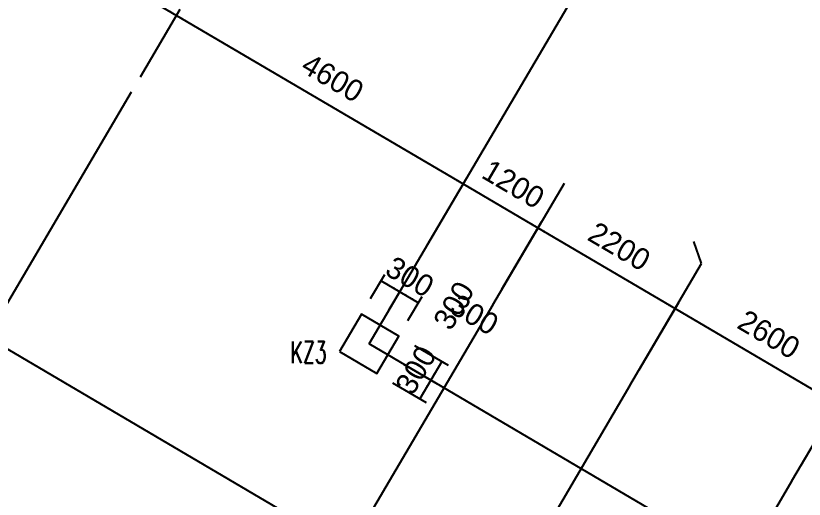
# Model space of a CAD drawing. Extents: x 387171 to 699106, y 11966 to 245688.
# Drawn here: x 596167 to 607071, y 136428 to 143114 of the extents above; entities that cross this region are included whole.
import ezdxf

# ---------------------------------------------------------------- set-up
doc = ezdxf.new("R2010")
doc.units = 0
doc.header["$LTSCALE"] = 100
doc.header["$MEASUREMENT"] = 0
for name, color, linetype in [('COLU', 7, 'Continuous'), ('DIM', 3, 'Continuous'), ('DOTE', 253, 'Continuous'), ('L-AXIS', 3, 'Continuous'), ('NUM', 7, 'Continuous')]:
    doc.layers.add(name, color=color, linetype=linetype)
doc.styles.add('hztxt', font='hztxt')
doc.styles.get("Standard").update_dxf_attribs({"font": 'standard'})
doc.dimstyles.get("Standard").update_dxf_attribs({"dimtxt": 300, "dimasz": 100, "dimexe": 100, "dimexo": 250, "dimgap": 100, "dimtad": 0, "dimtoh": 1, "dimdec": 0, "dimdsep": 46, "dimcen": 0.09, "dimclrt": 7, "dimadec": 0, "dimazin": 0, "dimtfac": 1, "dimtdec": 4, "dimtofl": 0, "dimtmove": 0, "dimatfit": 3, "dimfxl": 1, "dimtolj": 1, "dimtzin": 0, "dimarcsym": 0})

# ---------------------------------------------------------------- blocks, each defined once
blk = doc.blocks.new('*D1274')
at = {"layer": 'L-AXIS', "color": 0, "linetype": 'ByBlock', "lineweight": -2}
for p, q in [((604786, 138216), (605336, 139151)), ((605285, 139065), (607526, 137747)), ((607028, 136899), (607577, 137833))]:
    blk.add_line(p, q, dxfattribs=at)
for points in [[(605285, 139065), (605380, 139028), (605363, 138999)], [(607526, 137747), (607432, 137783), (607448, 137812)]]:
    blk.add_solid(points, dxfattribs=at)
at = {"layer": 'L-AXIS', "color": 7, "linetype": 'Continuous', "lineweight": -2, "insert": (606583, 138707), "char_height": 300, "width": 775, "attachment_point": 5, "rotation": 329.5454, "style": 'hztxt'}
blk.add_mtext('2600', dxfattribs=at)
blk = doc.blocks.new('*D3677')
at = {"layer": 'L-AXIS', "color": 0, "linetype": 'ByBlock', "lineweight": -2}
for p, q in [((602890, 139332), (603439, 140266)), ((603388, 140180), (605285, 139065)), ((604786, 138216), (605336, 139151))]:
    blk.add_line(p, q, dxfattribs=at)
for points in [[(603388, 140180), (603483, 140143), (603466, 140115)], [(605285, 139065), (605190, 139101), (605207, 139130)]]:
    blk.add_solid(points, dxfattribs=at)
at = {"layer": 'L-AXIS', "color": 7, "linetype": 'Continuous', "lineweight": -2, "insert": (604514, 139924), "char_height": 300, "width": 780, "attachment_point": 5, "rotation": 329.5454, "style": 'hztxt'}
blk.add_mtext('2200', dxfattribs=at)
blk = doc.blocks.new('*D3739')
at = {"layer": 'L-AXIS', "color": 0, "linetype": 'ByBlock', "lineweight": -2}
for p, q in [((607028, 136899), (607577, 137833)), ((607526, 137747), (609336, 136682)), ((608838, 135834), (609387, 136768))]:
    blk.add_line(p, q, dxfattribs=at)
for points in [[(607526, 137747), (607621, 137710), (607604, 137682)], [(609336, 136682), (609242, 136719), (609259, 136747)]]:
    blk.add_solid(points, dxfattribs=at)
at = {"layer": 'L-AXIS', "color": 7, "linetype": 'Continuous', "lineweight": -2, "insert": (608609, 137516), "char_height": 300, "width": 775, "attachment_point": 5, "rotation": 329.5454, "style": 'hztxt'}
blk.add_mtext('2100', dxfattribs=at)
blk = doc.blocks.new('*D353')
at = {"layer": 'L-AXIS', "color": 0, "linetype": 'ByBlock', "lineweight": -2}
for p, q in [((601855, 139940), (602405, 140874)), ((602354, 140788), (603388, 140180)), ((602890, 139332), (603439, 140266))]:
    blk.add_line(p, q, dxfattribs=at)
for points in [[(602354, 140788), (602449, 140751), (602432, 140723)], [(603388, 140180), (603294, 140216), (603311, 140245)]]:
    blk.add_solid(points, dxfattribs=at)
at = {"layer": 'L-AXIS', "color": 7, "linetype": 'Continuous', "lineweight": -2, "insert": (603049, 140785), "char_height": 300, "width": 690, "attachment_point": 5, "rotation": 329.5454, "style": 'hztxt'}
blk.add_mtext('1200', dxfattribs=at)
blk = doc.blocks.new('*D878')
at = {"layer": 'L-AXIS', "color": 0, "linetype": 'ByBlock', "lineweight": -2}
for p, q in [((597890, 142271), (598439, 143206)), ((598389, 143119), (602354, 140788)), ((601855, 139940), (602405, 140874))]:
    blk.add_line(p, q, dxfattribs=at)
for points in [[(598389, 143119), (598483, 143083), (598466, 143054)], [(602354, 140788), (602259, 140824), (602276, 140853)]]:
    blk.add_solid(points, dxfattribs=at)
at = {"layer": 'L-AXIS', "color": 7, "linetype": 'Continuous', "lineweight": -2, "insert": (600549, 142255), "char_height": 300, "width": 785, "attachment_point": 5, "rotation": 329.5454, "style": 'hztxt'}
blk.add_mtext('4600', dxfattribs=at)
blk = doc.blocks.new('*D1348')
at = {"layer": 'L-AXIS', "color": 0, "linetype": 'ByBlock', "lineweight": -2}
for p, q in [((595304, 143792), (595853, 144726)), ((595803, 144640), (598389, 143119)), ((597890, 142271), (598439, 143206))]:
    blk.add_line(p, q, dxfattribs=at)
for points in [[(595803, 144640), (595897, 144604), (595880, 144575)], [(598389, 143119), (598294, 143156), (598311, 143184)]]:
    blk.add_solid(points, dxfattribs=at)
at = {"layer": 'L-AXIS', "color": 7, "linetype": 'Continuous', "lineweight": -2, "insert": (597273, 144181), "char_height": 300, "width": 780, "attachment_point": 5, "rotation": 329.5454, "style": 'hztxt'}
blk.add_mtext('3000', dxfattribs=at)
blk = doc.blocks.new('*D104')
at = {"layer": 'DIM', "color": 0, "linetype": 'ByBlock', "lineweight": -2}
for p, q in [((601074, 139202), (601269, 139535)), ((601219, 139449), (601477, 139297)), ((601332, 139050), (601528, 139383))]:
    blk.add_line(p, q, dxfattribs=at)
for points in [[(601219, 139449), (601313, 139412), (601296, 139384)], [(601477, 139297), (601383, 139333), (601399, 139362)]]:
    blk.add_solid(points, dxfattribs=at)
at = {"layer": 'DIM', "color": 7, "linetype": 'Continuous', "lineweight": -2, "insert": (601617, 139504), "char_height": 300, "width": 566.67, "attachment_point": 5, "rotation": 329.5454, "style": 'hztxt'}
blk.add_mtext('300', dxfattribs=at)
blk = doc.blocks.new('*D3592')
at = {"layer": 'DIM', "color": 0, "linetype": 'ByBlock', "lineweight": -2}
for p, q in [((601332, 139050), (601528, 139383)), ((601477, 139297), (601736, 139144)), ((601591, 138898), (601786, 139231))]:
    blk.add_line(p, q, dxfattribs=at)
for points in [[(601477, 139297), (601572, 139260), (601555, 139231)], [(601736, 139144), (601641, 139181), (601658, 139210)]]:
    blk.add_solid(points, dxfattribs=at)
at = {"layer": 'DIM', "color": 7, "linetype": 'Continuous', "lineweight": -2, "insert": (602510, 138979), "char_height": 300, "width": 566.67, "attachment_point": 5, "rotation": 329.5454, "style": 'hztxt'}
blk.add_mtext('300', dxfattribs=at)
blk = doc.blocks.new('*D323')
at = {"layer": 'DIM', "color": 0, "linetype": 'ByBlock', "lineweight": -2}
for p, q in [((601680, 138556), (602146, 138282)), ((601528, 138297), (601994, 138023)), ((602060, 138332), (601907, 138074))]:
    blk.add_line(p, q, dxfattribs=at)
for points in [[(602060, 138332), (602023, 138238), (601995, 138255)], [(601907, 138074), (601944, 138168), (601973, 138151)]]:
    blk.add_solid(points, dxfattribs=at)
at = {"layer": 'DIM', "color": 7, "linetype": 'Continuous', "lineweight": -2, "insert": (602225, 139107), "char_height": 300, "width": 566.67, "attachment_point": 5, "rotation": 59.5454, "style": 'hztxt'}
blk.add_mtext('300', dxfattribs=at)
blk = doc.blocks.new('*D3829')
at = {"layer": 'DIM', "color": 0, "linetype": 'ByBlock', "lineweight": -2}
for p, q in [((601528, 138297), (601994, 138023)), ((601907, 138074), (601755, 137815)), ((601375, 138038), (601842, 137764))]:
    blk.add_line(p, q, dxfattribs=at)
for points in [[(601907, 138074), (601871, 137979), (601842, 137996)], [(601755, 137815), (601792, 137910), (601820, 137893)]]:
    blk.add_solid(points, dxfattribs=at)
at = {"layer": 'DIM', "color": 7, "linetype": 'Continuous', "lineweight": -2, "insert": (601700, 138214), "char_height": 300, "width": 566.67, "attachment_point": 5, "rotation": 59.5454, "style": 'hztxt'}
blk.add_mtext('300', dxfattribs=at)

msp = doc.modelspace()

# ---------------------------------------------------------------- linework, layer by layer
at = {"layer": 'COLU'}
msp.add_lwpolyline([(600642.8, 138469.3), (601160, 138165.2), (601464.1, 138682.4), (600946.9, 138986.5)], close=True, dxfattribs=at)
at = {"layer": 'DOTE'}
for p, q in [((601053.4, 138575.8), (612913.9, 158747.3)), ((587628.3, 143453.4), (636841.8, 114516.9)), ((597763.4, 142055.8), (591360.6, 131166.4)), ((602763.1, 139116), (597120.7, 129519.7)), ((647775.5, 111104.2), (601053.4, 138575.8)), ((604659.6, 138001), (600233.6, 130473.5)), ((606900.9, 136683.1), (602474.9, 129155.7))]:
    msp.add_line(p, q, dxfattribs=at)
at = {"layer": 'L-AXIS'}
for p, q in [((602763.1, 139116), (603753.8, 140800.8)), ((605650.2, 139685.8), (605545.7, 139990.3)), ((604659.6, 138001), (605650.2, 139685.8)), ((606900.9, 136683.1), (607891.5, 138367.9))]:
    msp.add_line(p, q, dxfattribs=at)

# ---------------------------------------------------------------- texts
at = {"layer": 'NUM', "color": 200, "width": 0.7}
msp.add_text('KZ3', height=300, dxfattribs=at).set_placement((599966.7, 138308.1))

# ---------------------------------------------------------------- dimensions: what is measured, and where the dimension line sits
at = {"layer": 'DIM', "color": 200}
for p1, p2, distance, picture, middle in [((600946.9, 138986.5), (601205.5, 138834.4), 536, '*D104', (601157.3, 139774.6)), ((601464.1, 138682.4), (601312, 138423.8), 690.7, '*D323', (601954.6, 138647))]:
    dim = msp.add_aligned_dim(p1=p1, p2=p2, distance=distance, dimstyle='Standard', dxfattribs=at)
    dim.commit()
    dim.dimension.update_dxf_attribs({"geometry": picture, "text_midpoint": middle})
for base, p1, p2, angle, picture, middle in [((601735.8, 139144.5), (601205.5, 138834.4), (601464.1, 138682.4), 149.54537, '*D3592', (602050.5, 139249.4)), ((601755.4, 137815), (601312, 138423.8), (601160, 138165.2), 59.54537, '*D3829', (601429.4, 137753.8))]:
    dim = msp.add_linear_dim(base=base, p1=p1, p2=p2, angle=angle, dimstyle='Standard', dxfattribs=at)
    dim.commit()
    dim.dimension.update_dxf_attribs({"geometry": picture, "text_midpoint": middle})
at = {"layer": 'L-AXIS'}
for base, p1, p2, picture, middle in [((598388.7, 143119.4), (595177.3, 143576.4), (597763.4, 142055.8), '*D1348', (597273.1, 144181.3)), ((602354, 140787.8), (597763.4, 142055.8), (601728.7, 139724.3), '*D878', (600548.8, 142255.3)), ((603388.5, 140179.6), (601728.7, 139724.3), (602763.1, 139116), '*D353', (603048.7, 140785.4)), ((605284.9, 139064.5), (602763.1, 139116), (604659.6, 138001), '*D3677', (604514.1, 139923.8)), ((607526.2, 137746.7), (604659.6, 138001), (606900.9, 136683.1), '*D1274', (606583, 138707.3)), ((609336.5, 136682.3), (606900.9, 136683.1), (608711.1, 135618.7), '*D3739', (608608.8, 137516.2))]:
    dim = msp.add_linear_dim(base=base, p1=p1, p2=p2, angle=329.54537, dimstyle='Standard', dxfattribs=at)
    dim.commit()
    dim.dimension.update_dxf_attribs({"geometry": picture, "text_midpoint": middle})

doc.saveas('drawing.dxf')
